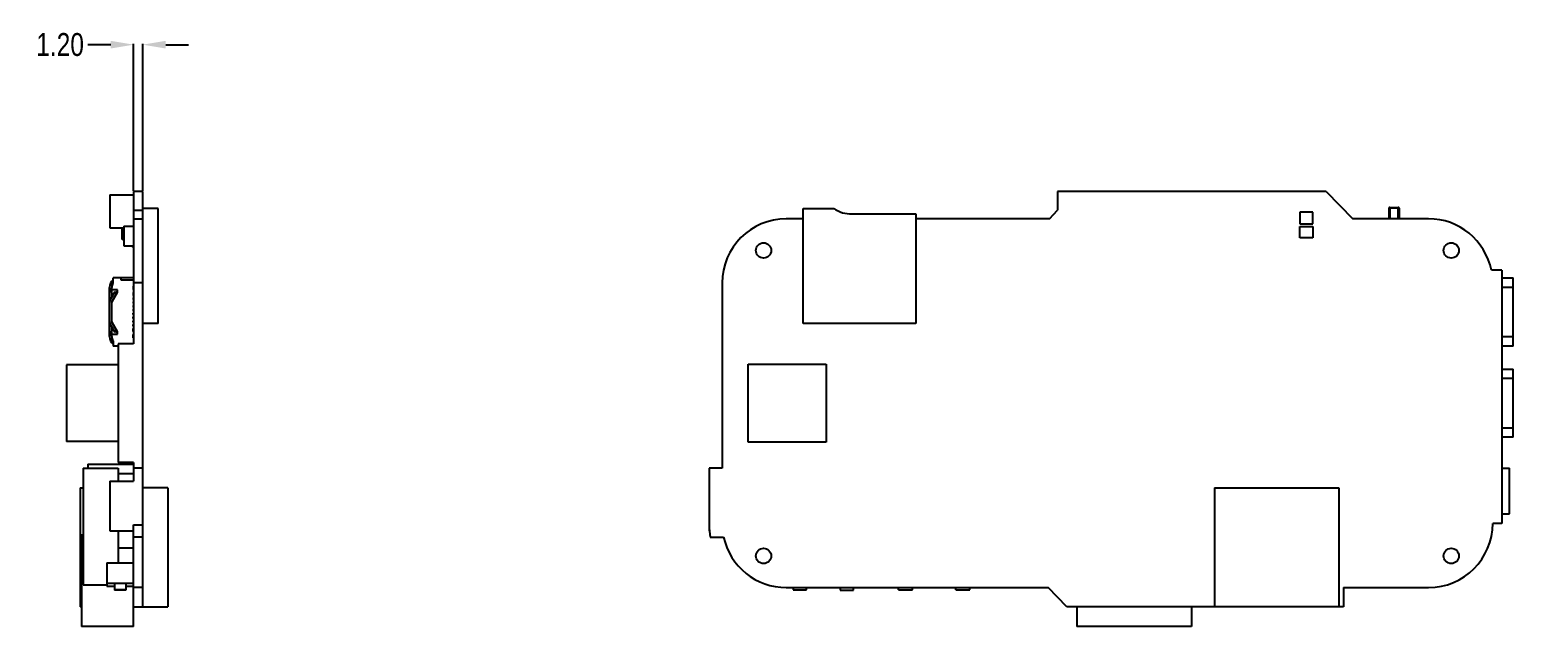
# Model space of a CAD drawing. Header units: millimetres. Extents: x 27 to 426, y 35 to 188.
# Drawn here: x 232.1 to 426.3, y 82 to 160.1 of the extents above; entities that cross this region are included whole.
import ezdxf

# ---------------------------------------------------------------- set-up
doc = ezdxf.new("R2010")
doc.units = ezdxf.units.MM
doc.header["$LTSCALE"] = 16.335
doc.header["$PDMODE"] = 3
doc.header["$PDSIZE"] = 0.3125
doc.layers.get('0').update_dxf_attribs({"linetype": 'CONTINUOUS'})
doc.layers.get('Defpoints').update_dxf_attribs({"linetype": 'CONTINUOUS'})
doc.styles.get("Standard").update_dxf_attribs({"font": 'txt', "width": 0.8})
doc.dimstyles.get("Standard").update_dxf_attribs({"dimtxt": 0.15625, "dimasz": 0.1875, "dimexe": 0.125, "dimexo": 0.0625, "dimtad": 0, "dimtih": 1, "dimtoh": 1, "dimdsep": 46, "dimtxsty": 'STANDARD', "dimblk": '_FILLED', "dimblk1": '_FILLED', "dimblk2": '_FILLED', "dimcen": 0.09, "dimazin": 2, "dimtp": 0.01, "dimtm": 0.01, "dimtfac": 1, "dimtofl": 0, "dimtmove": 0, "dimatfit": 3, "dimldrblk": '_FILLED', "dimfxl": 1, "dimtolj": 1, "dimarcsym": 0})

# ---------------------------------------------------------------- blocks, each defined once
blk = doc.blocks.new('_FILLED')
at = {"color": 0, "linetype": 'ByBlock'}
blk.add_solid([(0, 0), (-1, 0.167), (-1, -0.167)], dxfattribs=at)
blk = doc.blocks.new('*D3')
at = {"color": 3, "lineweight": -2}
for p, q in [((242.73, 158.18), (239.73, 158.18)), ((245.73, 139.04), (245.73, 158.3)), ((246.93, 139.04), (246.93, 158.3)), ((249.93, 158.18), (252.93, 158.18))]:
    blk.add_line(p, q, dxfattribs=at)
at = {"layer": 'Defpoints', "color": 0}
for p in [(245.73, 158.18), (245.73, 138.98), (246.93, 138.98)]:
    blk.add_point(p, dxfattribs=at)
at = {"color": 3, "lineweight": -2, "xscale": 3, "yscale": 3, "zscale": 3}
blk.add_blockref('_FILLED', (245.73, 158.18), dxfattribs=at)
at = {"color": 3, "lineweight": -2, "xscale": 3, "yscale": 3, "zscale": 3, "rotation": 180}
blk.add_blockref('_FILLED', (246.93, 158.18), dxfattribs=at)
at = {"color": 3, "insert": (236.11, 158.18), "char_height": 3, "attachment_point": 5}
blk.add_mtext('\\A1;1.20', dxfattribs=at)

msp = doc.modelspace()

# ---------------------------------------------------------------- linework, layer by layer
at = {"color": 7, "linetype": 'Continuous'}
for p, q in [((242.631, 138.539), (242.631, 134.204)), ((242.631, 138.539), (245.731, 138.539)), ((245.731, 138.977), (245.731, 118.993)), ((246.931, 138.977), (245.731, 138.977)), ((246.931, 84.577), (246.931, 138.977)), ((366.642, 138.977), (366.642, 136.495)), ((401.797, 138.977), (366.642, 138.977)), ((401.797, 138.977), (405.268, 135.383)), ((245.731, 136.495), (246.931, 136.495)), ((248.931, 136.745), (246.931, 136.745)), ((248.931, 121.694), (248.931, 136.745)), ((333.353, 121.694), (333.353, 136.745)), ((333.353, 136.745), (337.202, 136.745)), ((337.202, 136.745), (337.375, 136.724)), ((339.724, 136.045), (348.085, 136.045)), ((348.085, 136.045), (348.085, 121.694)), ((365.568, 135.383), (366.642, 136.495)), ((411.329, 136.783), (410.029, 136.783)), ((410.029, 135.383), (410.029, 136.783)), ((410.129, 136.883), (411.229, 136.883)), ((410.129, 136.883), (410.129, 135.383)), ((411.229, 135.383), (411.229, 136.883)), ((411.329, 136.783), (411.329, 135.383)), ((242.631, 134.204), (244.431, 134.204)), ((244.231, 132.683), (244.231, 134.204)), ((244.431, 134.439), (244.431, 131.839)), ((244.431, 134.439), (245.731, 134.439)), ((245.731, 135.383), (246.931, 135.383)), ((333.353, 135.383), (331.148, 135.383)), ((365.568, 135.383), (348.085, 135.383)), ((415.188, 135.383), (405.268, 135.383)), ((244.221, 133.718), (244.221, 133.043)), ((244.221, 133.718), (244.231, 133.718)), ((244.231, 133.619), (244.221, 133.619)), ((244.221, 133.549), (244.231, 133.549)), ((244.231, 133.391), (244.221, 133.391)), ((244.231, 133.226), (244.221, 133.226)), ((244.221, 133.158), (244.231, 133.158)), ((244.231, 133.098), (244.221, 133.098)), ((244.221, 133.043), (244.231, 133.043)), ((244.231, 133.193), (244.431, 133.193)), ((244.431, 133.183), (244.231, 133.183)), ((244.231, 132.783), (244.431, 132.783)), ((244.321, 132.683), (244.231, 132.683)), ((244.321, 133.193), (244.321, 133.183)), ((244.331, 133.193), (244.331, 133.183)), ((244.331, 132.683), (244.431, 132.683)), ((244.431, 131.839), (245.731, 131.839)), ((245.581, 131.839), (245.581, 131.683)), ((245.731, 131.683), (245.581, 131.683)), ((424.788, 128.653), (423.421, 128.653)), ((424.788, 128.653), (424.788, 95.503)), ((242.571, 124.483), (242.571, 126.403)), ((242.871, 126.103), (242.871, 126.403)), ((242.921, 126.707), (242.921, 127.27)), ((243.021, 127.363), (243.021, 126.915)), ((243.041, 126.945), (243.041, 127.653)), ((245.731, 127.653), (243.041, 127.653)), ((244.101, 127.353), (244.101, 127.653)), ((245.731, 127.353), (244.101, 127.353)), ((244.121, 127.353), (244.121, 127.653)), ((245.681, 126.548), (245.681, 126.148)), ((245.681, 126.548), (245.731, 126.548)), ((246.931, 126.983), (245.731, 126.983)), ((322.748, 126.983), (322.748, 102.721)), ((424.788, 127.653), (426.288, 127.653)), ((426.288, 126.403), (424.788, 126.403)), ((426.288, 118.713), (426.288, 127.653)), ((242.571, 126.203), (242.871, 126.203)), ((242.871, 126.003), (242.571, 126.003)), ((242.871, 125.803), (242.571, 125.803)), ((242.571, 121.937), (242.571, 124.429)), ((242.638, 124.679), (243.316, 125.853)), ((242.871, 125.083), (242.871, 126.103)), ((243.621, 126.103), (242.871, 126.103)), ((242.871, 121.937), (242.871, 124.429)), ((242.891, 121.937), (242.891, 124.429)), ((242.898, 124.529), (243.575, 125.703)), ((242.915, 124.519), (243.621, 125.742)), ((243.216, 125.68), (243.475, 125.53)), ((243.316, 125.853), (243.575, 125.703)), ((243.621, 125.742), (243.621, 126.103)), ((245.681, 126.148), (245.731, 126.148)), ((245.681, 125.748), (245.681, 125.348)), ((245.681, 125.748), (245.731, 125.748)), ((245.681, 125.348), (245.731, 125.348)), ((245.681, 125.033), (245.681, 124.833)), ((245.681, 125.033), (245.731, 125.033)), ((245.681, 124.833), (245.731, 124.833)), ((245.681, 124.533), (245.681, 124.333)), ((245.681, 124.533), (245.731, 124.533)), ((245.681, 124.333), (245.731, 124.333)), ((245.681, 124.033), (245.681, 123.833)), ((245.681, 124.033), (245.731, 124.033)), ((245.681, 123.833), (245.731, 123.833)), ((245.681, 123.533), (245.681, 123.333)), ((245.681, 123.533), (245.731, 123.533)), ((245.681, 123.333), (245.731, 123.333)), ((245.681, 122.833), (245.681, 123.033)), ((245.681, 123.033), (245.731, 123.033)), ((245.681, 122.833), (245.731, 122.833)), ((245.681, 122.333), (245.681, 122.533)), ((245.681, 122.533), (245.731, 122.533)), ((245.681, 122.333), (245.731, 122.333)), ((242.571, 119.963), (242.571, 121.883)), ((242.571, 120.563), (242.871, 120.563)), ((243.316, 120.513), (242.638, 121.687)), ((242.871, 119.963), (242.871, 121.283)), ((243.575, 120.663), (242.898, 121.837)), ((243.621, 120.624), (242.915, 121.847)), ((243.475, 120.836), (243.216, 120.686)), ((243.575, 120.663), (243.316, 120.513)), ((243.621, 120.263), (243.621, 120.624)), ((245.681, 121.833), (245.681, 122.033)), ((245.681, 122.033), (245.731, 122.033)), ((245.681, 121.833), (245.731, 121.833)), ((245.681, 121.333), (245.681, 121.533)), ((245.681, 121.533), (245.731, 121.533)), ((245.681, 121.333), (245.731, 121.333)), ((245.681, 120.618), (245.681, 121.018)), ((245.681, 121.018), (245.731, 121.018)), ((245.681, 120.618), (245.731, 120.618)), ((248.931, 121.694), (246.931, 121.694)), ((348.085, 121.694), (333.353, 121.694)), ((242.571, 120.363), (242.871, 120.363)), ((242.871, 120.163), (242.571, 120.163)), ((242.871, 120.263), (243.621, 120.263)), ((242.921, 119.095), (242.921, 119.659)), ((243.021, 119.451), (243.021, 119.002)), ((243.041, 119.421), (243.041, 118.713)), ((243.731, 118.713), (243.041, 118.713)), ((243.731, 118.993), (243.731, 103.493)), ((245.731, 118.993), (243.731, 118.993)), ((244.101, 119.013), (244.101, 118.993)), ((245.731, 119.013), (244.101, 119.013)), ((244.121, 119.013), (244.121, 118.993)), ((245.681, 119.818), (245.681, 120.218)), ((245.681, 120.218), (245.731, 120.218)), ((245.681, 119.818), (245.731, 119.818)), ((424.788, 119.963), (426.288, 119.963)), ((426.288, 118.713), (424.788, 118.713)), ((236.931, 116.243), (236.931, 106.243)), ((243.731, 116.243), (236.931, 116.243)), ((424.788, 115.713), (426.288, 115.713)), ((426.288, 106.773), (426.288, 115.713)), ((426.288, 114.463), (424.788, 114.463)), ((424.788, 108.023), (426.288, 108.023)), ((243.731, 106.243), (236.931, 106.243)), ((426.288, 106.773), (424.788, 106.773)), ((239.731, 103.243), (245.731, 103.243)), ((239.731, 103.243), (239.731, 102.743)), ((245.731, 103.493), (243.731, 103.493)), ((245.731, 103.493), (245.731, 101.039)), ((239.131, 102.743), (243.731, 102.743)), ((239.131, 102.743), (239.131, 87.443)), ((242.631, 101.039), (245.731, 101.039)), ((242.631, 101.039), (242.631, 94.539)), ((243.731, 102.743), (243.731, 101.039)), ((243.731, 102.018), (245.731, 102.018)), ((246.931, 102.721), (245.731, 102.721)), ((321.057, 102.721), (321.057, 95.303)), ((322.748, 102.721), (321.057, 102.721)), ((424.788, 102.743), (425.788, 102.743)), ((425.788, 96.743), (425.788, 102.743)), ((238.731, 100.177), (239.131, 100.177)), ((238.731, 100.177), (238.731, 84.577)), ((250.231, 100.177), (246.931, 100.177)), ((250.231, 100.177), (250.231, 84.577)), ((387.168, 100.177), (403.468, 100.177)), ((387.168, 100.177), (387.168, 84.577)), ((403.468, 100.177), (403.468, 84.577)), ((245.731, 95.303), (246.931, 95.303)), ((245.731, 82.027), (245.731, 95.303)), ((321.057, 95.226), (321.057, 94.539)), ((424.788, 95.503), (423.588, 95.503)), ((424.788, 96.743), (425.788, 96.743)), ((238.931, 94.027), (239.131, 94.027)), ((238.931, 94.027), (238.931, 82.027)), ((242.631, 94.539), (245.731, 94.539)), ((243.731, 94.539), (243.731, 90.359)), ((246.931, 93.721), (245.731, 93.721)), ((321.057, 94.539), (321.087, 94.539)), ((321.185, 93.721), (322.939, 93.721)), ((243.731, 92.318), (245.731, 92.318)), ((242.231, 90.359), (245.731, 90.359)), ((242.231, 90.359), (242.231, 87.692)), ((239.131, 87.443), (242.231, 87.443)), ((242.231, 87.692), (245.731, 87.692)), ((242.231, 87.674), (243.231, 87.674)), ((242.231, 87.674), (242.231, 87.303)), ((243.231, 87.692), (243.231, 86.767)), ((244.731, 87.692), (244.731, 86.767)), ((244.731, 87.674), (245.731, 87.674)), ((242.231, 87.303), (243.231, 87.303)), ((244.731, 86.803), (243.231, 86.803)), ((244.731, 86.767), (243.231, 86.767)), ((244.731, 87.303), (245.731, 87.303)), ((246.931, 87.103), (245.731, 87.103)), ((331.148, 87.103), (365.429, 87.103)), ((332.025, 87.103), (332.025, 86.803)), ((332.025, 86.803), (333.803, 86.803)), ((333.803, 86.803), (333.803, 87.103)), ((338.185, 87.103), (338.185, 86.767)), ((338.185, 86.767), (339.935, 86.767)), ((339.935, 86.767), (339.935, 87.103)), ((345.848, 86.803), (345.848, 87.103)), ((345.848, 86.803), (347.648, 86.803)), ((347.648, 86.803), (347.648, 87.103)), ((353.348, 86.803), (353.348, 87.103)), ((353.348, 86.803), (355.148, 86.803)), ((355.148, 86.803), (355.148, 87.103)), ((367.868, 84.577), (365.429, 87.103)), ((404.068, 87.103), (415.188, 87.103)), ((404.068, 87.103), (404.068, 84.577)), ((238.931, 84.577), (238.731, 84.577)), ((245.731, 84.577), (250.231, 84.577)), ((404.068, 84.577), (367.868, 84.577)), ((369.168, 84.577), (369.168, 82.027)), ((384.168, 84.577), (384.168, 82.027)), ((245.731, 82.027), (238.931, 82.027)), ((384.168, 82.027), (369.168, 82.027))]:
    msp.add_line(p, q, dxfattribs=at)
at = {"color": 4, "linetype": 'Continuous'}
for p, q in [((398.335, 136.241), (398.335, 134.741)), ((400.035, 136.241), (398.335, 136.241)), ((400.035, 134.741), (400.035, 136.241)), ((398.335, 134.741), (400.035, 134.741)), ((398.335, 134.391), (400.035, 134.391)), ((398.335, 132.891), (398.335, 134.391)), ((400.035, 134.391), (400.035, 132.891)), ((400.035, 132.891), (398.335, 132.891)), ((326.168, 106.148), (326.168, 116.348)), ((326.168, 116.348), (336.368, 116.348)), ((336.368, 116.348), (336.368, 106.148)), ((336.368, 106.148), (326.168, 106.148))]:
    msp.add_line(p, q, dxfattribs=at)
at = {"color": 7, "linetype": 'Continuous'}
for centre in [(328.168, 131.243), (418.168, 131.243), (328.168, 91.243), (418.168, 91.243)]:
    msp.add_circle(centre, 1, dxfattribs=at)
for centre, radius, start, end in [((339.506, 139.698), 3.659, 234.37361, 273.41235), ((410.129, 136.783), 0.1, 90, 180), ((411.229, 136.783), 0.1, 0, 90), ((331.148, 126.983), 8.4, 90, 180), ((415.188, 126.983), 8.4, 11.46735, 90), ((244.331, 132.783), 0.1, 180, 270), ((243.821, 126.403), 1.25, 128.63596, 180), ((243.821, 126.403), 0.95, 145.19031, 180), ((243.071, 124.429), 0.5, 150, 180), ((243.071, 124.429), 0.2, 150, 180), ((243.071, 124.429), 0.18, 150, 180), ((243.071, 121.937), 0.5, 180.00012, 210), ((243.071, 121.937), 0.2, 180, 210), ((243.071, 121.937), 0.18, 180, 210), ((243.821, 119.963), 1.25, 180, 231.36403), ((243.821, 119.963), 0.95, 180, 214.80969), ((330.948, 95.303), 9.891, 180, 189.2037), ((415.188, 95.503), 8.4, 270, 360), ((331.148, 95.503), 8.4, 192.24802, 270)]:
    msp.add_arc(centre, radius, start, end, dxfattribs=at)

# ---------------------------------------------------------------- dimensions: what is measured, and where the dimension line sits
dim = msp.add_linear_dim(base=(245.731, 158.177), p1=(246.931, 138.977), p2=(245.731, 138.977), dimstyle='STANDARD', override={"dimtxt": 3, "dimasz": 3, "dimzin": 0, "dimcen": 2.673, "dimclrd": 3, "dimclre": 3, "dimclrt": 3, "dimadec": 0, "dimazin": 0, "dimtp": 0, "dimtm": 0, "dimtzin": 0})
dim.commit()
dim.dimension.update_dxf_attribs({"geometry": '*D3', "text_midpoint": (236.106, 158.177)})

doc.saveas('drawing.dxf')
